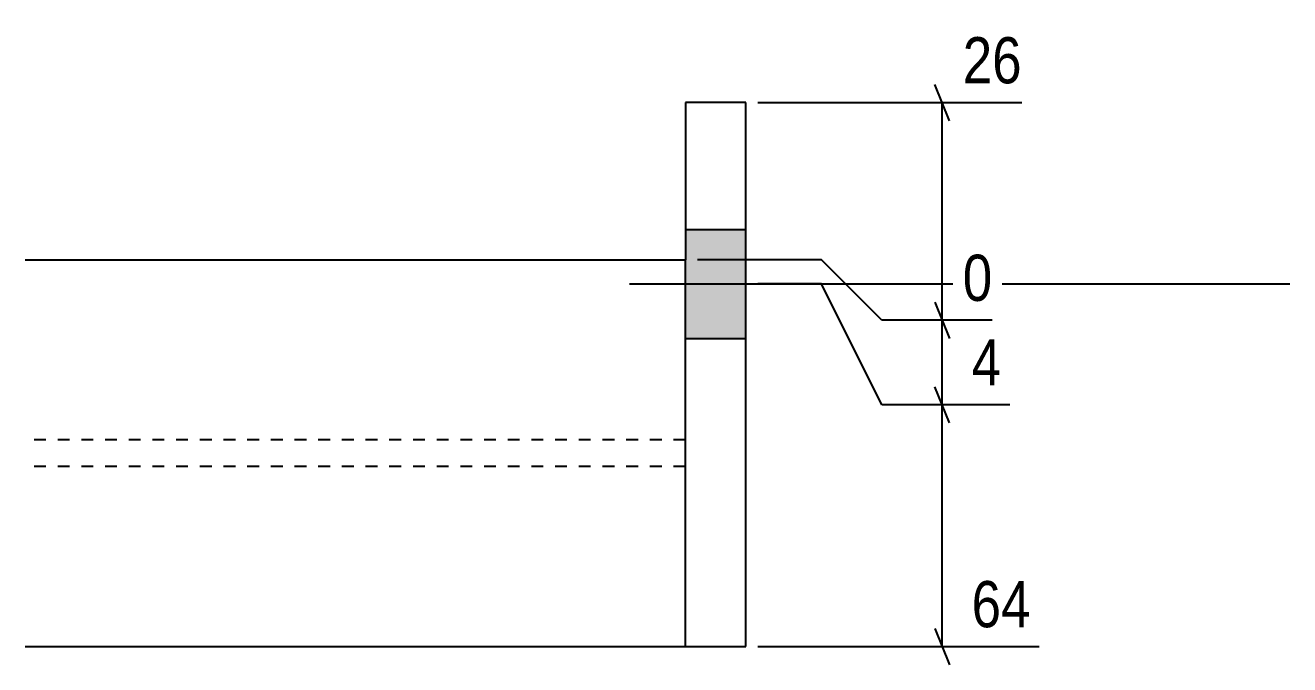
# Model space of a CAD drawing. Header units: millimetres. Extents: x -33 to 36484, y -31 to 896.
# Drawn here: x 15257.4 to 15466.6, y 4.8 to 110.6 of the extents above; entities that cross this region are included whole.
import ezdxf

# ---------------------------------------------------------------- set-up
doc = ezdxf.new("R2010")
doc.units = ezdxf.units.MM
doc.linetypes.add('DXK_LINE_DOT2', pattern=[3.9198, 1.9599, -1.9599])
doc.layers.add('MÅLSÆTNING', color=7, linetype='Continuous')
doc.layers.add('STÅL', color=7, linetype='Continuous')
doc.styles.add('Arial Narrow', font='ARIALN.TTF', dxfattribs={"height": 0.2})

msp = doc.modelspace()

# ---------------------------------------------------------------- hatches: boundary and pattern name
at = {"layer": 'STÅL', "linetype": 'Continuous'}
msp.add_hatch(color=96, dxfattribs=at).paths.add_polyline_path([(15366.6, 76.8), (15366.6, 58.8), (15376.6, 58.8), (15376.6, 76.8)])
msp.add_hatch(color=96, dxfattribs=at).paths.add_polyline_path([(15366.6, 76.8), (15366.6, 58.8), (15376.6, 58.8), (15376.6, 76.8)])

# ---------------------------------------------------------------- linework, layer by layer
at = {"layer": 'MÅLSÆTNING', "color": 7, "linetype": 'Continuous'}
for p, q in [((15410.3, 94.8), (15407.9, 100.8)), ((15378.6, 97.8), (15422.25, 97.8)), ((15409.1, 61.8), (15409.1, 97.8)), ((15389.1, 71.8), (15368.6, 71.8)), ((15389.1, 71.8), (15368.6, 71.8)), ((15399.1, 61.8), (15389.1, 71.8)), ((15399.1, 61.8), (15389.1, 71.8)), ((15389.1, 67.8), (15378.6, 67.8)), ((15389.1, 67.8), (15378.6, 67.8)), ((15399.1, 47.8), (15389.1, 67.8)), ((15399.1, 47.8), (15389.1, 67.8)), ((15407.9, 64.8), (15410.3, 58.8)), ((15407.9, 64.8), (15410.3, 58.8)), ((15417.38, 61.8), (15399.1, 61.8)), ((15417.38, 61.8), (15399.1, 61.8)), ((15409.1, 47.8), (15409.1, 61.8)), ((15410.3, 44.8), (15407.9, 50.8)), ((15410.3, 44.8), (15407.9, 50.8)), ((15420.29, 47.8), (15399.1, 47.8)), ((15420.29, 47.8), (15399.1, 47.8)), ((15409.1, 7.8), (15409.1, 47.8)), ((15407.9, 10.8), (15410.3, 4.8)), ((15378.6, 7.8), (15425.16, 7.8))]:
    msp.add_line(p, q, dxfattribs=at)
at = {"layer": 'STÅL', "color": 2, "linetype": 'Continuous'}
for p, q in [((15376.6, 97.8), (15366.6, 97.8)), ((15366.6, 97.8), (15366.6, 71.8)), ((15376.6, 7.8), (15376.6, 97.8)), ((15257.36, 71.8), (15366.6, 71.8)), ((15366.6, 7.8), (15366.6, 71.8)), ((15257.36, 7.8), (15366.6, 7.8)), ((15366.6, 7.8), (15376.6, 7.8))]:
    msp.add_line(p, q, dxfattribs=at)
at = {"layer": 'STÅL', "color": 96, "linetype": 'Continuous'}
for p, q in [((15366.6, 76.8), (15376.6, 76.8)), ((15366.6, 76.8), (15376.6, 76.8)), ((15357.36, 67.8), (15466.6, 67.8)), ((15357.36, 67.8), (15466.6, 67.8)), ((15366.6, 58.8), (15376.6, 58.8)), ((15366.6, 58.8), (15376.6, 58.8))]:
    msp.add_line(p, q, dxfattribs=at)
at = {"layer": 'STÅL', "color": 7, "linetype": 'DXK_LINE_DOT2'}
for p, q in [((15366.6, 7.8), (15366.6, 71.8)), ((15366.6, 42), (15257.36, 42)), ((15366.6, 37.6), (15257.36, 37.6))]:
    msp.add_line(p, q, dxfattribs=at)

# ---------------------------------------------------------------- wipeouts: each hides what was drawn before it
at = {"color": 0, "linetype": 'Continuous'}
for points in [[(15420.43, 49.4), (15420.43, 60.6), (15412.36, 60.6), (15412.36, 49.4)], [(15425.31, 9.4), (15425.31, 20.6), (15412.36, 20.6), (15412.36, 9.4)]]:
    msp.add_wipeout(points, dxfattribs=at).dxf.layer = 'MÅLSÆTNING'

# ---------------------------------------------------------------- next in the draw order: texts
at = {"layer": 'MÅLSÆTNING', "color": 3, "linetype": 'Continuous', "style": 'Arial Narrow'}
for s, height, p in [('4', 7.64, (15413.96, 51)), ('64', 7.635, (15413.96, 11))]:
    msp.add_text(s, height=height, dxfattribs=at).set_placement(p)

# ---------------------------------------------------------------- next in the draw order: wipeouts: each hides what was drawn before it
at = {"color": 0, "linetype": 'Continuous'}
for points in [[(15423.85, 99.4), (15423.85, 110.6), (15410.9, 110.6), (15410.9, 99.4)], [(15418.98, 63.4), (15418.98, 74.6), (15410.9, 74.6), (15410.9, 63.4)]]:
    msp.add_wipeout(points, dxfattribs=at).dxf.layer = 'MÅLSÆTNING'

# ---------------------------------------------------------------- next in the draw order: texts
at = {"layer": 'MÅLSÆTNING', "color": 3, "linetype": 'Continuous', "style": 'Arial Narrow'}
for s, height, p in [('26', 7.635, (15412.5, 101)), ('0', 7.64, (15412.5, 65))]:
    msp.add_text(s, height=height, dxfattribs=at).set_placement(p)

doc.saveas('drawing.dxf')
